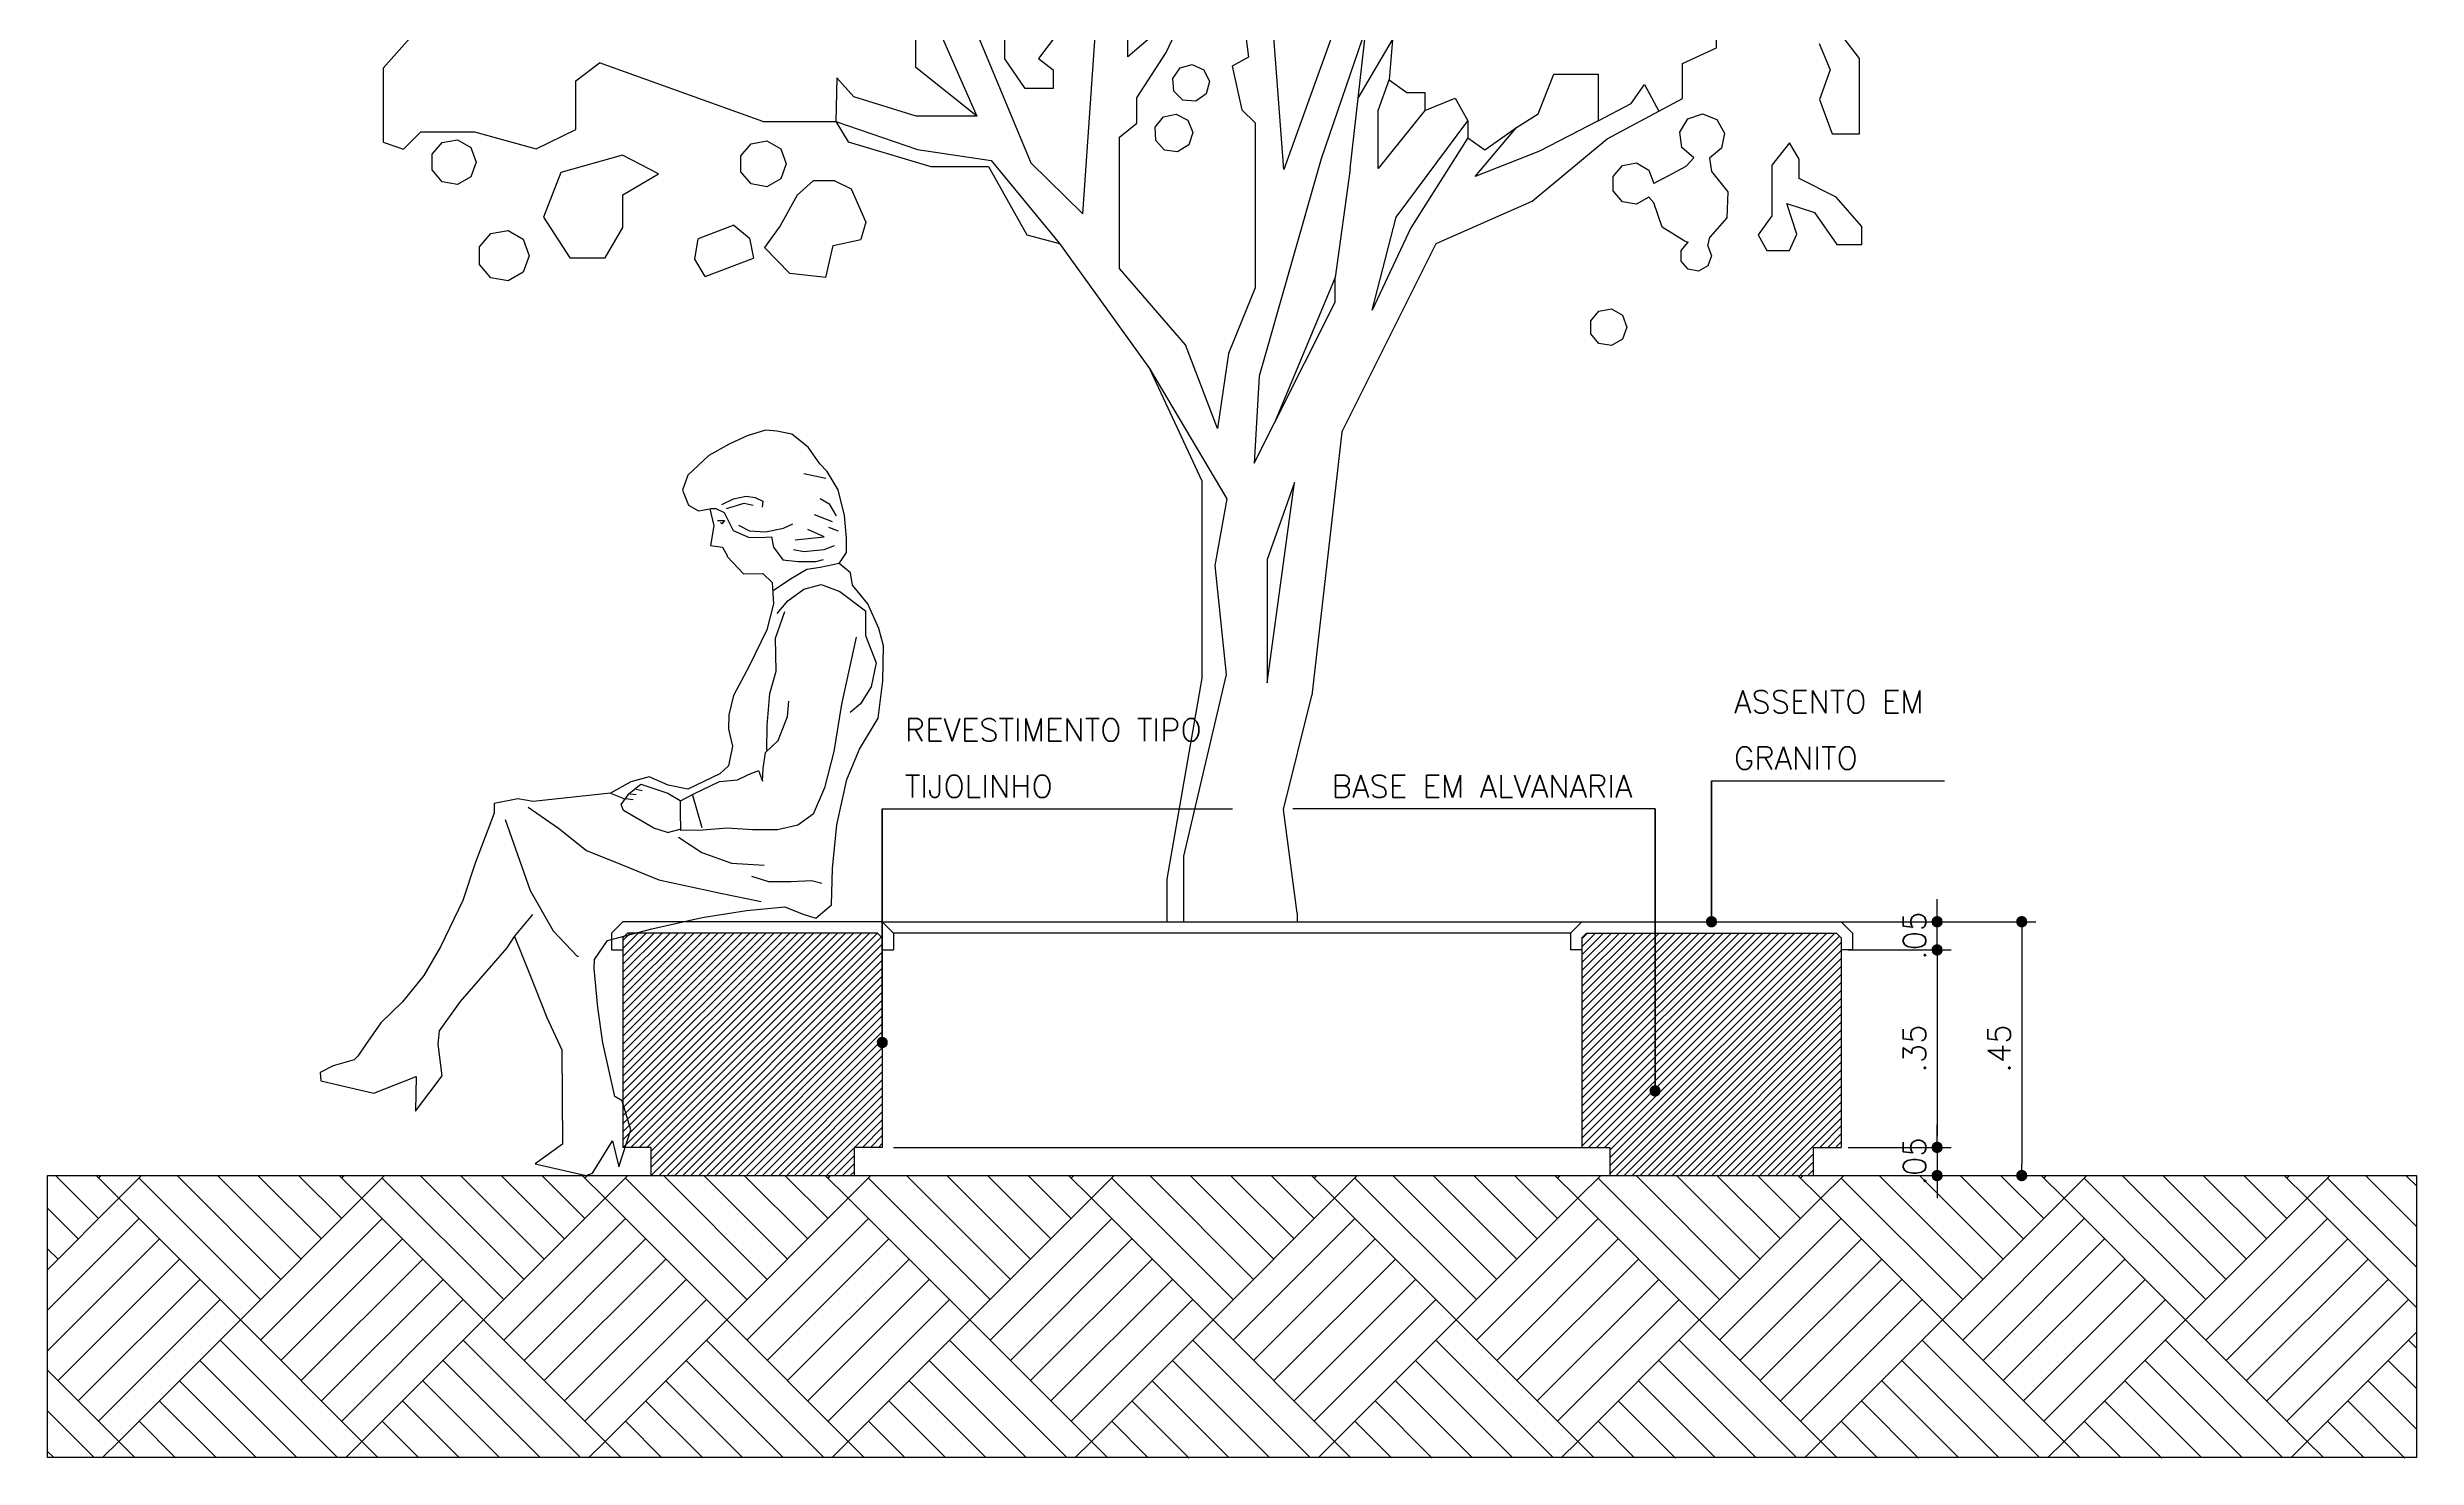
# Model space of a CAD drawing. Extents: x 387222 to 388513, y 9633222 to 9634061.
# Drawn here: x 387692.833 to 387697.033, y 9633475.397 to 9633477.897 of the extents above; entities that cross this region are included whole.
import ezdxf

# ---------------------------------------------------------------- set-up
doc = ezdxf.new("R2010")
doc.units = 0
doc.header["$LTSCALE"] = 0.049213
doc.header["$PDSIZE"] = -2.5
doc.layers.get('Defpoints').update_dxf_attribs({"color": 8})
for name, color, linetype in [('AI-Cotas', 12, 'Continuous'), ('COTAS', 2, 'Continuous'), ('HACH', 8, 'Continuous'), ('HACHURA', 253, 'Continuous'), ('P08', 8, 'Continuous'), ('P6', 4, 'Continuous')]:
    doc.layers.add(name, color=color, linetype=linetype)
doc.styles.add('RS20', font='romans.shx', dxfattribs={"height": 0.04})
doc.dimstyles.new('Cota 20', dxfattribs={"dimscale": 0.02, "dimtxt": 0.04, "dimasz": 1, "dimexe": 1.25, "dimexo": 0.625, "dimgap": 1, "dimtad": 1, "dimzin": 4, "dimdsep": 46, "dimtxsty": 'RS20', "dimblk": 'DOT', "dimcen": 0.1, "dimclrt": 2, "dimadec": 0, "dimazin": 0, "dimtfac": 1, "dimtix": 1, "dimtmove": 0, "dimatfit": 3, "dimldrblk": 'DOT', "dimfxl": 1, "dimarcsym": 0})
pattern_1 = [(45, (387695.71277, 9633475.896897), (-0.00707107, 0.00707107), [])]

# ---------------------------------------------------------------- blocks, each defined once
blk = doc.blocks.new('_Dot')
at = {"color": 0, "linetype": 'ByBlock', "lineweight": -2}
blk.add_line((-0.5, 0), (-1, 0), dxfattribs=at)
at = {"color": 0, "linetype": 'ByBlock', "const_width": 0.5}
blk.add_lwpolyline([(-0.25, 0, 1), (0.25, 0, 1)], format="xyb", close=True, dxfattribs=at)
blk = doc.blocks.new('*D165')
at = {"layer": 'AI-Cotas', "color": 0, "lineweight": -2, "transparency": 16777216}
for p, q in [((387696.0453, 9633476.2969), (387696.2078, 9633476.2969)), ((387696.1828, 9633476.2769), (387696.1828, 9633475.9669)), ((387696.0253, 9633475.9469), (387696.2078, 9633475.9469))]:
    blk.add_line(p, q, dxfattribs=at)
at = {"layer": 'Defpoints', "color": 0, "transparency": 16777216}
for p in [(387696.0328, 9633476.2969), (387696.0128, 9633475.9469), (387696.1828, 9633475.9469)]:
    blk.add_point(p, dxfattribs=at)
at = {"layer": 'AI-Cotas', "color": 0, "lineweight": -2, "transparency": 16777216, "xscale": 0.02, "yscale": 0.02, "zscale": 0.02}
for p, rotation in [((387696.1828, 9633476.2969), 90), ((387696.1828, 9633475.9469), 270)]:
    blk.add_blockref('_Dot', p, dxfattribs=dict(at, rotation=rotation))
at = {"layer": 'AI-Cotas', "color": 2, "transparency": 16777216, "insert": (387696.1428, 9633476.1219), "char_height": 0.04, "attachment_point": 5, "rotation": 90, "style": 'RS20'}
blk.add_mtext('.35', dxfattribs=at)
blk = doc.blocks.new('*D162')
at = {"layer": 'AI-Cotas', "color": 0, "lineweight": -2, "transparency": 16777216}
for p, q in [((387695.9514, 9633476.3469), (387696.3578, 9633476.3469)), ((387696.3328, 9633476.3269), (387696.3328, 9633475.9169)), ((387695.9514, 9633475.8969), (387696.3578, 9633475.8969))]:
    blk.add_line(p, q, dxfattribs=at)
at = {"layer": 'Defpoints', "color": 0, "transparency": 16777216}
for p in [(387695.9389, 9633476.3469), (387695.9389, 9633475.8969), (387696.3328, 9633475.8969)]:
    blk.add_point(p, dxfattribs=at)
at = {"layer": 'AI-Cotas', "color": 0, "lineweight": -2, "transparency": 16777216, "xscale": 0.02, "yscale": 0.02, "zscale": 0.02}
for p, rotation in [((387696.3328, 9633476.3469), 90), ((387696.3328, 9633475.8969), 270)]:
    blk.add_blockref('_Dot', p, dxfattribs=dict(at, rotation=rotation))
at = {"layer": 'AI-Cotas', "color": 2, "transparency": 16777216, "insert": (387696.2928, 9633476.1219), "char_height": 0.04, "attachment_point": 5, "rotation": 90, "style": 'RS20'}
blk.add_mtext('.45', dxfattribs=at)
blk = doc.blocks.new('MULHER SENTADA')
at = {"layer": 'P08'}
for p, q in [((1327.7185, 1152.654), (1327.6902, 1152.645)), ((1327.736, 1152.6522), (1327.7185, 1152.654)), ((1327.6626, 1152.6324), (1327.6315, 1152.6147)), ((1327.6902, 1152.645), (1327.6626, 1152.6324)), ((1327.7593, 1152.6477), (1327.736, 1152.6522)), ((1327.7842, 1152.6276), (1327.7593, 1152.6477)), ((1327.8026, 1152.6022), (1327.7842, 1152.6276)), ((1327.599, 1152.5846), (1327.5904, 1152.5613)), ((1327.6315, 1152.6147), (1327.599, 1152.5846)), ((1327.8118, 1152.5793), (1327.7778, 1152.5867)), ((1327.8136, 1152.59), (1327.8026, 1152.6022)), ((1327.8305, 1152.5617), (1327.8136, 1152.59)), ((1327.5904, 1152.5613), (1327.6001, 1152.5381)), ((1327.6512, 1152.5393), (1327.6694, 1152.5478)), ((1327.6694, 1152.5478), (1327.6888, 1152.5522)), ((1327.6888, 1152.5522), (1327.7026, 1152.5501)), ((1327.7026, 1152.5501), (1327.7145, 1152.5446)), ((1327.7145, 1152.5446), (1327.7134, 1152.535)), ((1327.8177, 1152.5394), (1327.8029, 1152.5483)), ((1327.8403, 1152.5225), (1327.8305, 1152.5617)), ((1327.6001, 1152.5381), (1327.6153, 1152.5294)), ((1327.6153, 1152.5294), (1327.6326, 1152.5327)), ((1327.6326, 1152.5327), (1327.6391, 1152.5062)), ((1327.6336, 1152.5333), (1327.6423, 1152.5333)), ((1327.6423, 1152.5333), (1327.6547, 1152.5269)), ((1327.6448, 1152.5146), (1327.6554, 1152.5146)), ((1327.6512, 1152.5093), (1327.649, 1152.5114)), ((1327.6554, 1152.5146), (1327.6512, 1152.5093)), ((1327.6547, 1152.5269), (1327.6688, 1152.4993)), ((1327.6586, 1152.5329), (1327.6856, 1152.5414)), ((1327.6769, 1152.5072), (1327.6941, 1152.4985)), ((1327.6856, 1152.5414), (1327.6994, 1152.5382)), ((1327.7466, 1152.5029), (1327.7606, 1152.5093)), ((1327.8222, 1152.5128), (1327.7941, 1152.5232)), ((1327.8281, 1152.5217), (1327.8177, 1152.5394)), ((1327.8435, 1152.4876), (1327.8403, 1152.5225)), ((1327.6391, 1152.5062), (1327.6336, 1152.4763)), ((1327.6336, 1152.4763), (1327.6525, 1152.4736)), ((1327.6525, 1152.4736), (1327.6596, 1152.4608)), ((1327.6688, 1152.4993), (1327.6936, 1152.4886)), ((1327.6936, 1152.4886), (1327.719, 1152.4888)), ((1327.6941, 1152.4985), (1327.7189, 1152.4974)), ((1327.7189, 1152.4974), (1327.7466, 1152.5029)), ((1327.719, 1152.4888), (1327.7278, 1152.4896)), ((1327.7278, 1152.4896), (1327.7308, 1152.4736)), ((1327.7308, 1152.4736), (1327.7455, 1152.4541)), ((1327.7616, 1152.47), (1327.7778, 1152.467)), ((1327.7645, 1152.4847), (1327.8089, 1152.4892)), ((1327.7778, 1152.467), (1327.8089, 1152.47)), ((1327.8089, 1152.4892), (1327.7837, 1152.501)), ((1327.8089, 1152.47), (1327.8251, 1152.4759)), ((1327.831, 1152.498), (1327.8162, 1152.5039)), ((1327.8436, 1152.4651), (1327.8435, 1152.4876)), ((1327.6596, 1152.4608), (1327.6596, 1152.4593)), ((1327.6596, 1152.4593), (1327.6846, 1152.4325)), ((1327.7455, 1152.4541), (1327.7688, 1152.4514)), ((1327.7823, 1152.4389), (1327.7571, 1152.4241)), ((1327.7688, 1152.4514), (1327.7965, 1152.4516)), ((1327.8029, 1152.4419), (1327.7823, 1152.4389)), ((1327.7965, 1152.4516), (1327.8081, 1152.4546)), ((1327.8321, 1152.4482), (1327.8029, 1152.4419)), ((1327.8321, 1152.4482), (1327.8436, 1152.4651)), ((1327.8497, 1152.4338), (1327.8321, 1152.4482)), ((1327.8528, 1152.4149), (1327.8497, 1152.4338)), ((1327.6846, 1152.4325), (1327.7144, 1152.4328)), ((1327.7144, 1152.4328), (1327.729, 1152.419)), ((1327.729, 1152.419), (1327.7308, 1152.3863)), ((1327.7571, 1152.4241), (1327.7305, 1152.4064)), ((1327.7533, 1152.3909), (1327.7779, 1152.4085)), ((1327.7779, 1152.4085), (1327.8047, 1152.416)), ((1327.8047, 1152.416), (1327.8332, 1152.4053)), ((1327.8332, 1152.4053), (1327.8727, 1152.3751)), ((1327.8763, 1152.386), (1327.8528, 1152.4149)), ((1327.7308, 1152.3863), (1327.7209, 1152.3462)), ((1327.7341, 1152.3332), (1327.7483, 1152.3741)), ((1327.7367, 1152.3711), (1327.7533, 1152.3909)), ((1327.8727, 1152.3751), (1327.873, 1152.3372)), ((1327.8933, 1152.3483), (1327.8763, 1152.386)), ((1327.7209, 1152.3462), (1327.6937, 1152.29)), ((1327.7352, 1152.2823), (1327.7341, 1152.3332)), ((1327.8585, 1152.3349), (1327.836, 1152.2314)), ((1327.873, 1152.3372), (1327.8894, 1152.2952)), ((1327.9008, 1152.3214), (1327.8933, 1152.3483)), ((1327.6937, 1152.29), (1327.6693, 1152.2447)), ((1327.8894, 1152.2952), (1327.8817, 1152.258)), ((1327.8998, 1152.2676), (1327.9008, 1152.3214)), ((1327.7253, 1152.248), (1327.7352, 1152.2823)), ((1327.8817, 1152.258), (1327.8651, 1152.2317)), ((1327.8922, 1152.21), (1327.8998, 1152.2676)), ((1327.6623, 1152.2148), (1327.6617, 1152.193)), ((1327.6693, 1152.2447), (1327.6623, 1152.2148)), ((1327.7213, 1152.1985), (1327.7253, 1152.248)), ((1327.7525, 1152.2126), (1327.7545, 1152.2359)), ((1327.836, 1152.2314), (1327.8242, 1152.1586)), ((1327.8651, 1152.2317), (1327.8492, 1152.2184)), ((1327.6617, 1152.193), (1327.6677, 1152.1668)), ((1327.7209, 1152.1607), (1327.7213, 1152.1985)), ((1327.7382, 1152.1754), (1327.7525, 1152.2126)), ((1327.8635, 1152.1618), (1327.8922, 1152.21)), ((1327.6677, 1152.1668), (1327.6614, 1152.1362)), ((1327.7153, 1152.1323), (1327.7187, 1152.157)), ((1327.7187, 1152.157), (1327.7382, 1152.1754)), ((1327.8242, 1152.1586), (1327.8094, 1152.1024)), ((1327.8442, 1152.1151), (1327.8635, 1152.1618)), ((1327.511, 1152.1117), (1327.4798, 1152.094)), ((1327.5082, 1152.0935), (1327.5263, 1152.1082)), ((1327.5393, 1152.1192), (1327.511, 1152.1117)), ((1327.5263, 1152.1082), (1327.5679, 1152.094)), ((1327.5685, 1152.1064), (1327.5393, 1152.1192)), ((1327.5991, 1152.1001), (1327.5685, 1152.1064)), ((1327.6484, 1152.1237), (1327.5991, 1152.1001)), ((1327.6079, 1152.0929), (1327.6478, 1152.1121)), ((1327.6478, 1152.1121), (1327.6754, 1152.1145)), ((1327.6614, 1152.1362), (1327.6484, 1152.1237)), ((1327.6754, 1152.1145), (1327.6914, 1152.1226)), ((1327.6914, 1152.1226), (1327.708, 1152.1293)), ((1327.708, 1152.1293), (1327.714, 1152.1126)), ((1327.714, 1152.1126), (1327.7153, 1152.1323)), ((1327.8288, 1152.0451), (1327.8442, 1152.1151)), ((1327.3366, 1152.0856), (1327.3003, 1152.0781)), ((1327.3003, 1152.0781), (1327.3004, 1152.0635)), ((1327.3606, 1152.0815), (1327.3366, 1152.0856)), ((1327.3527, 1152.0727), (1327.3995, 1152.0403)), ((1327.4798, 1152.094), (1327.3606, 1152.0815)), ((1327.4798, 1152.094), (1327.5001, 1152.0858)), ((1327.496, 1152.0767), (1327.5082, 1152.0935)), ((1327.4997, 1152.0673), (1327.496, 1152.0767)), ((1327.5028, 1152.0858), (1327.5146, 1152.0845)), ((1327.5101, 1152.093), (1327.5193, 1152.0923)), ((1327.5193, 1152.1003), (1327.5285, 1152.0984)), ((1327.5679, 1152.094), (1327.5872, 1152.0828)), ((1327.5876, 1152.0825), (1327.6079, 1152.0929)), ((1327.5878, 1152.0658), (1327.5876, 1152.0825)), ((1327.6062, 1152.0911), (1327.6206, 1152.041)), ((1327.8094, 1152.1024), (1327.7922, 1152.0616)), ((1327.3004, 1152.0635), (1327.2711, 1151.9862)), ((1327.3172, 1152.0535), (1327.3559, 1151.9439)), ((1327.3995, 1152.0403), (1327.4427, 1152.0057)), ((1327.5465, 1152.04), (1327.4997, 1152.0673)), ((1327.5676, 1152.0336), (1327.5465, 1152.04)), ((1327.5676, 1152.0336), (1327.5872, 1152.0384)), ((1327.588, 1152.0367), (1327.5878, 1152.0658)), ((1327.6222, 1152.0369), (1327.588, 1152.0367)), ((1327.6593, 1152.0401), (1327.6222, 1152.0369)), ((1327.6986, 1152.0375), (1327.6593, 1152.0401)), ((1327.7371, 1152.0378), (1327.6986, 1152.0375)), ((1327.7684, 1152.0446), (1327.7371, 1152.0378)), ((1327.7922, 1152.0616), (1327.7684, 1152.0446)), ((1327.822, 1151.9781), (1327.8288, 1152.0451)), ((1327.4427, 1152.0057), (1327.4975, 1151.9836)), ((1327.5844, 1152.0265), (1327.6203, 1152.0027)), ((1327.6203, 1152.0027), (1327.6662, 1151.9864)), ((1327.2711, 1151.9862), (1327.252, 1151.9285)), ((1327.4975, 1151.9836), (1327.5544, 1151.9607)), ((1327.5544, 1151.9607), (1327.6491, 1151.9397)), ((1327.6662, 1151.9864), (1327.7165, 1151.9831)), ((1327.6969, 1151.9662), (1327.7232, 1151.9577)), ((1327.7581, 1151.958), (1327.7894, 1151.9597)), ((1327.7894, 1151.9597), (1327.8054, 1151.9554)), ((1327.8203, 1151.9221), (1327.822, 1151.9781)), ((1327.252, 1151.9285), (1327.2176, 1151.857)), ((1327.3559, 1151.9439), (1327.3913, 1151.8816)), ((1327.6491, 1151.9397), (1327.7118, 1151.927)), ((1327.7232, 1151.9577), (1327.7581, 1151.958)), ((1327.7964, 1151.9015), (1327.8203, 1151.9221)), ((1327.3317, 1151.8731), (1327.3596, 1151.9069)), ((1327.5433, 1151.885), (1327.6211, 1151.9023)), ((1327.6211, 1151.9023), (1327.6894, 1151.913)), ((1327.6894, 1151.913), (1327.7483, 1151.9186)), ((1327.7483, 1151.9186), (1327.7753, 1151.9079)), ((1327.7753, 1151.9079), (1327.7964, 1151.9015)), ((1327.2176, 1151.857), (1327.1917, 1151.8131)), ((1327.2481, 1151.7728), (1327.3202, 1151.8556)), ((1327.3202, 1151.8556), (1327.3317, 1151.8731)), ((1327.3317, 1151.8731), (1327.3554, 1151.8144)), ((1327.3913, 1151.8816), (1327.428, 1151.8426)), ((1327.4549, 1151.8377), (1327.4751, 1151.867)), ((1327.4751, 1151.867), (1327.5433, 1151.885)), ((1327.1917, 1151.8131), (1327.1586, 1151.7721)), ((1327.3554, 1151.8144), (1327.3814, 1151.7484)), ((1327.428, 1151.8426), (1327.4302, 1151.8426)), ((1327.4543, 1151.8239), (1327.4549, 1151.8377)), ((1327.4599, 1151.7635), (1327.4543, 1151.8239)), ((1327.1254, 1151.7398), (1327.1016, 1151.7062)), ((1327.1586, 1151.7721), (1327.1254, 1151.7398)), ((1327.2157, 1151.7274), (1327.2481, 1151.7728)), ((1327.3814, 1151.7484), (1327.4044, 1151.6984)), ((1327.4676, 1151.709), (1327.4599, 1151.7635)), ((1327.1016, 1151.7062), (1327.0901, 1151.6886)), ((1327.2137, 1151.707), (1327.2157, 1151.7274)), ((1327.2199, 1151.6583), (1327.2137, 1151.707)), ((1327.4864, 1151.6262), (1327.4676, 1151.709)), ((1327.0517, 1151.6738), (1327.0321, 1151.6634)), ((1327.0844, 1151.6827), (1327.0517, 1151.6738)), ((1327.0901, 1151.6886), (1327.0844, 1151.6827)), ((1327.4044, 1151.6984), (1327.4055, 1151.5528)), ((1327.0321, 1151.6634), (1327.0329, 1151.6503)), ((1327.0329, 1151.6503), (1327.1146, 1151.6313)), ((1327.1146, 1151.6313), (1327.1799, 1151.6573)), ((1327.1788, 1151.6035), (1327.2199, 1151.6583)), ((1327.1799, 1151.6573), (1327.1788, 1151.6042)), ((1327.1788, 1151.6042), (1327.1788, 1151.6035)), ((1327.4974, 1151.6198), (1327.4864, 1151.6262)), ((1327.5108, 1151.5748), (1327.4974, 1151.6198)), ((1327.4517, 1151.5081), (1327.4826, 1151.5578)), ((1327.4826, 1151.5578), (1327.4924, 1151.5179)), ((1327.4924, 1151.5179), (1327.5108, 1151.5748)), ((1327.4055, 1151.5528), (1327.3635, 1151.5227)), ((1327.3635, 1151.5227), (1327.4423, 1151.5044)), ((1327.4423, 1151.5044), (1327.4517, 1151.5081))]:
    blk.add_line(p, q, dxfattribs=at)
blk = doc.blocks.new('*D163')
at = {"layer": 'AI-Cotas', "color": 0, "lineweight": -2, "transparency": 16777216}
for p, q in [((387696.1828, 9633476.3669), (387696.1828, 9633476.3869)), ((387696.0253, 9633476.3469), (387696.2078, 9633476.3469)), ((387696.1828, 9633476.2969), (387696.1828, 9633476.3469)), ((387696.0253, 9633476.2969), (387696.2078, 9633476.2969)), ((387696.1828, 9633476.2769), (387696.1828, 9633476.2569))]:
    blk.add_line(p, q, dxfattribs=at)
at = {"layer": 'Defpoints', "color": 0, "transparency": 16777216}
for p in [(387696.0128, 9633476.3469), (387696.1828, 9633476.3469), (387696.0128, 9633476.2969)]:
    blk.add_point(p, dxfattribs=at)
at = {"layer": 'AI-Cotas', "color": 0, "lineweight": -2, "transparency": 16777216, "xscale": 0.02, "yscale": 0.02, "zscale": 0.02}
for p, rotation in [((387696.1828, 9633476.3469), 270), ((387696.1828, 9633476.2969), 90)]:
    blk.add_blockref('_Dot', p, dxfattribs=dict(at, rotation=rotation))
at = {"layer": 'AI-Cotas', "color": 2, "transparency": 16777216, "insert": (387696.1428, 9633476.3219), "char_height": 0.04, "attachment_point": 5, "rotation": 90, "style": 'RS20'}
blk.add_mtext('.05', dxfattribs=at)
blk = doc.blocks.new('*D164')
at = {"layer": 'AI-Cotas', "color": 0, "lineweight": -2, "transparency": 16777216}
for p, q in [((387696.1828, 9633475.9669), (387696.1828, 9633475.9869)), ((387696.0253, 9633475.9469), (387696.2078, 9633475.9469)), ((387696.1828, 9633475.9469), (387696.1828, 9633475.8969)), ((387696.0253, 9633475.8969), (387696.2078, 9633475.8969)), ((387696.1828, 9633475.8769), (387696.1828, 9633475.8569))]:
    blk.add_line(p, q, dxfattribs=at)
at = {"layer": 'Defpoints', "color": 0, "transparency": 16777216}
for p in [(387696.0128, 9633475.9469), (387696.0128, 9633475.8969), (387696.1828, 9633475.8969)]:
    blk.add_point(p, dxfattribs=at)
at = {"layer": 'AI-Cotas', "color": 0, "lineweight": -2, "transparency": 16777216, "xscale": 0.02, "yscale": 0.02, "zscale": 0.02}
for p, rotation in [((387696.1828, 9633475.9469), 270), ((387696.1828, 9633475.8969), 90)]:
    blk.add_blockref('_Dot', p, dxfattribs=dict(at, rotation=rotation))
at = {"layer": 'AI-Cotas', "color": 2, "transparency": 16777216, "insert": (387696.1428, 9633475.9219), "char_height": 0.04, "attachment_point": 5, "rotation": 90, "style": 'RS20'}
blk.add_mtext('.05', dxfattribs=at)
blk = doc.blocks.new('arvd')
for p, q in [((-1524.436, -581.314), (-1524.335, -579.841)), ((-1523.298, -581.063), (-1523.391, -579.815)), ((-1524.182, -580.425), (-1524.185, -579.895)), ((-1523.964, -580.401), (-1523.771, -579.991)), ((-1525.316, -580.127), (-1525.036, -580.761)), ((-1524.878, -580.436), (-1524.878, -580.158)), ((-1523.542, -580.077), (-1523.498, -580.427)), ((-1528.111, -580.166), (-1528.399, -580.49)), ((-1525.382, -580.486), (-1525.382, -580.206)), ((-1525.041, -580.281), (-1524.73, -581.025)), ((-1524.541, -580.243), (-1524.688, -580.435)), ((-1524.027, -580.292), (-1524.182, -580.425)), ((-1523.006, -580.252), (-1523.298, -581.063)), ((-1522.831, -580.259), (-1523.087, -581.002)), ((-1522.877, -580.659), (-1522.831, -580.259)), ((-1520.848, -580.374), (-1520.848, -580.232)), ((-1520.038, -580.435), (-1520.174, -580.257)), ((-1524.131, -580.658), (-1523.964, -580.401)), ((-1523.498, -580.427), (-1523.591, -580.477)), ((-1522.877, -580.659), (-1522.683, -580.328)), ((-1522.683, -580.328), (-1522.701, -580.555)), ((-1521.04, -580.462), (-1520.848, -580.374)), ((-1520.267, -580.349), (-1520.204, -580.498)), ((-1528.399, -580.49), (-1528.399, -580.909)), ((-1527.308, -580.56), (-1527.174, -580.458)), ((-1527.308, -580.837), (-1527.308, -580.56)), ((-1526.248, -580.791), (-1527.174, -580.458)), ((-1525.83, -580.544), (-1525.835, -580.791)), ((-1525.733, -580.652), (-1525.83, -580.544)), ((-1525.036, -580.761), (-1525.382, -580.486)), ((-1524.763, -580.605), (-1524.878, -580.436)), ((-1524.688, -580.435), (-1524.604, -580.499)), ((-1524.604, -580.499), (-1524.604, -580.605)), ((-1523.926, -580.548), (-1523.885, -580.488)), ((-1523.92, -580.619), (-1523.926, -580.548)), ((-1523.885, -580.488), (-1523.816, -580.469)), ((-1523.816, -580.469), (-1523.75, -580.499)), ((-1523.75, -580.499), (-1523.719, -580.565)), ((-1523.719, -580.565), (-1523.737, -580.635)), ((-1523.591, -580.477), (-1523.536, -580.725)), ((-1522.764, -580.728), (-1522.701, -580.555)), ((-1522.701, -580.555), (-1522.601, -580.626)), ((-1521.857, -580.747), (-1521.768, -580.523)), ((-1521.768, -580.523), (-1521.517, -580.523)), ((-1521.517, -580.523), (-1521.517, -580.787)), ((-1521.04, -580.66), (-1521.04, -580.462)), ((-1520.204, -580.498), (-1520.264, -580.666)), ((-1520.038, -580.861), (-1520.038, -580.435)), ((-1525.38, -580.761), (-1525.733, -580.652)), ((-1524.604, -580.605), (-1524.763, -580.605)), ((-1524.131, -580.8), (-1524.131, -580.658)), ((-1523.869, -580.67), (-1523.92, -580.619)), ((-1523.797, -580.676), (-1523.869, -580.67)), ((-1523.737, -580.635), (-1523.797, -580.676)), ((-1522.923, -581.059), (-1522.877, -580.659)), ((-1522.601, -580.626), (-1522.499, -580.626)), ((-1522.499, -580.626), (-1522.499, -580.728)), ((-1522.499, -580.728), (-1522.327, -580.659)), ((-1522.327, -580.659), (-1522.255, -580.787)), ((-1521.517, -580.787), (-1521.33, -580.69)), ((-1521.33, -580.69), (-1521.256, -580.581)), ((-1521.256, -580.581), (-1521.174, -580.732)), ((-1521.174, -580.732), (-1521.04, -580.66)), ((-1520.264, -580.666), (-1520.193, -580.861)), ((-1526.248, -580.791), (-1525.835, -580.791)), ((-1525.835, -580.791), (-1525.765, -580.907)), ((-1525.835, -580.791), (-1525.373, -580.949)), ((-1525.036, -580.761), (-1525.38, -580.761)), ((-1524.228, -580.88), (-1524.131, -580.8)), ((-1524.026, -580.823), (-1523.98, -580.764)), ((-1524.023, -580.898), (-1524.026, -580.823)), ((-1523.98, -580.764), (-1523.907, -580.749)), ((-1523.907, -580.749), (-1523.841, -580.784)), ((-1523.841, -580.784), (-1523.813, -580.853)), ((-1523.536, -580.725), (-1523.46, -580.798)), ((-1523.46, -580.798), (-1523.46, -581.733)), ((-1522.764, -581.057), (-1522.764, -580.728)), ((-1522.499, -580.728), (-1522.764, -581.057)), ((-1522.661, -581.332), (-1522.255, -580.787)), ((-1522.255, -580.787), (-1522.255, -580.883)), ((-1522.215, -581.102), (-1521.98, -580.825)), ((-1522.159, -580.952), (-1521.98, -580.825)), ((-1521.98, -580.825), (-1521.857, -580.747)), ((-1521.517, -580.787), (-1521.849, -580.959)), ((-1521.467, -580.89), (-1521.174, -580.732)), ((-1521.056, -580.851), (-1521.01, -580.776)), ((-1521.01, -580.776), (-1520.927, -580.747)), ((-1520.927, -580.747), (-1520.845, -580.779)), ((-1520.845, -580.779), (-1520.802, -580.857)), ((-1528.399, -580.909), (-1528.283, -580.947)), ((-1528.283, -580.947), (-1528.185, -580.849)), ((-1528.185, -580.849), (-1527.881, -580.849)), ((-1528.121, -580.977), (-1528.064, -580.91)), ((-1528.064, -580.91), (-1527.977, -580.894)), ((-1527.977, -580.894), (-1527.901, -580.938)), ((-1527.901, -580.938), (-1527.871, -581.021)), ((-1527.881, -580.849), (-1527.531, -580.946)), ((-1527.531, -580.946), (-1527.308, -580.837)), ((-1526.372, -580.986), (-1526.314, -580.917)), ((-1526.314, -580.917), (-1526.225, -580.901)), ((-1526.225, -580.901), (-1526.147, -580.946)), ((-1526.147, -580.946), (-1526.116, -581.031)), ((-1525.765, -580.907), (-1525.297, -581.046)), ((-1525.373, -580.949), (-1524.955, -581.012)), ((-1524.228, -581.623), (-1524.228, -580.88)), ((-1523.973, -580.953), (-1524.023, -580.898)), ((-1523.899, -580.963), (-1523.973, -580.953)), ((-1523.836, -580.924), (-1523.899, -580.963)), ((-1523.813, -580.853), (-1523.836, -580.924)), ((-1522.255, -580.883), (-1522.579, -581.394)), ((-1522.255, -580.883), (-1522.159, -580.952)), ((-1521.849, -580.959), (-1522.215, -581.102)), ((-1521.892, -581.242), (-1521.467, -580.89)), ((-1521.043, -580.938), (-1521.056, -580.851)), ((-1520.976, -580.996), (-1521.043, -580.938)), ((-1520.82, -580.943), (-1520.888, -580.998)), ((-1520.802, -580.857), (-1520.82, -580.943)), ((-1520.435, -580.912), (-1520.535, -581.039)), ((-1520.38, -581.005), (-1520.435, -580.912)), ((-1520.193, -580.861), (-1520.038, -580.861)), ((-1528.121, -581.065), (-1528.121, -580.977)), ((-1528.064, -581.133), (-1528.121, -581.065)), ((-1527.871, -581.021), (-1527.901, -581.104)), ((-1527.393, -581.08), (-1527.49, -581.333)), ((-1527.043, -580.982), (-1527.393, -581.08)), ((-1526.84, -581.087), (-1527.043, -580.982)), ((-1527.042, -581.207), (-1526.84, -581.087)), ((-1526.372, -581.076), (-1526.372, -580.986)), ((-1526.314, -581.145), (-1526.372, -581.076)), ((-1526.116, -581.031), (-1526.147, -581.116)), ((-1525.297, -581.046), (-1524.97, -581.046)), ((-1524.97, -581.046), (-1524.753, -581.432)), ((-1524.955, -581.012), (-1524.568, -581.482)), ((-1524.73, -581.025), (-1524.436, -581.314)), ((-1523.087, -581.002), (-1523.438, -582.234)), ((-1522.923, -581.059), (-1523.007, -581.674)), ((-1521.432, -581.103), (-1521.38, -581.041)), ((-1521.38, -581.041), (-1521.3, -581.026)), ((-1521.3, -581.026), (-1521.23, -581.067)), ((-1521.23, -581.067), (-1521.203, -581.143)), ((-1521.149, -581.114), (-1521.019, -581.045)), ((-1520.976, -580.996), (-1521.019, -581.045)), ((-1520.888, -580.998), (-1520.876, -581.074)), ((-1520.876, -581.074), (-1520.784, -581.189)), ((-1520.535, -581.039), (-1520.535, -581.326)), ((-1520.38, -581.114), (-1520.38, -581.005)), ((-1527.977, -581.148), (-1528.064, -581.133)), ((-1527.901, -581.104), (-1527.977, -581.148)), ((-1527.042, -581.392), (-1527.042, -581.207)), ((-1526.225, -581.161), (-1526.314, -581.145)), ((-1526.147, -581.116), (-1526.225, -581.161)), ((-1526.054, -581.209), (-1526.151, -581.382)), ((-1525.963, -581.128), (-1526.054, -581.209)), ((-1525.84, -581.128), (-1525.963, -581.128)), ((-1525.84, -581.128), (-1525.748, -581.173)), ((-1525.748, -581.173), (-1525.664, -581.361)), ((-1521.432, -581.184), (-1521.432, -581.103)), ((-1521.38, -581.246), (-1521.432, -581.184)), ((-1521.23, -581.219), (-1521.3, -581.26)), ((-1521.23, -581.219), (-1521.203, -581.251)), ((-1521.149, -581.114), (-1521.203, -581.143)), ((-1520.784, -581.189), (-1520.789, -581.336)), ((-1520.17, -581.219), (-1520.38, -581.114)), ((-1520.024, -581.385), (-1520.17, -581.219)), ((-1527.49, -581.333), (-1527.342, -581.563)), ((-1525.664, -581.361), (-1525.693, -581.46)), ((-1522.797, -581.86), (-1522.661, -581.332)), ((-1522.435, -581.482), (-1521.892, -581.242)), ((-1521.3, -581.26), (-1521.38, -581.246)), ((-1521.156, -581.39), (-1521.203, -581.251)), ((-1520.789, -581.336), (-1520.886, -581.446)), ((-1520.535, -581.326), (-1520.612, -581.433)), ((-1520.45, -581.256), (-1520.293, -581.307)), ((-1520.393, -581.429), (-1520.45, -581.256)), ((-1520.293, -581.307), (-1520.166, -581.487)), ((-1527.853, -581.501), (-1527.789, -581.425)), ((-1527.853, -581.6), (-1527.853, -581.501)), ((-1527.789, -581.425), (-1527.691, -581.408)), ((-1527.691, -581.408), (-1527.605, -581.457)), ((-1527.605, -581.457), (-1527.571, -581.551)), ((-1527.141, -581.563), (-1527.042, -581.392)), ((-1526.633, -581.57), (-1526.615, -581.456)), ((-1526.412, -581.379), (-1526.615, -581.456)), ((-1526.412, -581.379), (-1526.323, -581.452)), ((-1526.323, -581.452), (-1526.301, -581.565)), ((-1526.151, -581.382), (-1526.238, -581.504)), ((-1525.891, -581.674), (-1525.849, -581.493)), ((-1525.849, -581.493), (-1525.693, -581.46)), ((-1524.753, -581.432), (-1524.568, -581.482)), ((-1524.568, -581.482), (-1524.059, -582.19)), ((-1522.97, -582.551), (-1522.435, -581.482)), ((-1522.579, -581.394), (-1522.797, -581.86)), ((-1521.031, -581.467), (-1521.156, -581.39)), ((-1521.047, -581.521), (-1521.008, -581.475)), ((-1521.031, -581.467), (-1521.008, -581.475)), ((-1520.896, -581.495), (-1520.886, -581.446)), ((-1520.896, -581.495), (-1520.876, -581.551)), ((-1520.612, -581.433), (-1520.562, -581.522)), ((-1520.435, -581.522), (-1520.393, -581.429)), ((-1520.166, -581.487), (-1520.024, -581.487)), ((-1520.024, -581.487), (-1520.024, -581.385)), ((-1527.789, -581.677), (-1527.853, -581.6)), ((-1527.571, -581.551), (-1527.605, -581.644)), ((-1527.342, -581.563), (-1527.141, -581.563)), ((-1526.574, -581.669), (-1526.633, -581.57)), ((-1526.574, -581.669), (-1526.301, -581.565)), ((-1526.096, -581.652), (-1526.238, -581.504)), ((-1523.855, -582.055), (-1524.228, -581.623)), ((-1521.047, -581.582), (-1521.047, -581.521)), ((-1521.008, -581.628), (-1521.047, -581.582)), ((-1520.949, -581.638), (-1521.008, -581.628)), ((-1520.896, -581.608), (-1520.949, -581.638)), ((-1520.876, -581.551), (-1520.896, -581.608)), ((-1520.562, -581.522), (-1520.435, -581.522)), ((-1527.691, -581.694), (-1527.789, -581.677)), ((-1527.605, -581.644), (-1527.691, -581.694)), ((-1525.891, -581.674), (-1526.096, -581.652)), ((-1523.46, -581.733), (-1523.612, -582.105)), ((-1523.007, -581.674), (-1523.353, -582.501)), ((-1523.007, -581.814), (-1523.007, -581.674)), ((-1523.353, -582.501), (-1523.007, -581.814)), ((-1521.56, -581.92), (-1521.514, -581.865)), ((-1521.514, -581.865), (-1521.442, -581.852)), ((-1521.442, -581.852), (-1521.38, -581.888)), ((-1521.38, -581.888), (-1521.355, -581.956)), ((-1521.56, -581.993), (-1521.56, -581.92)), ((-1521.514, -582.048), (-1521.56, -581.993)), ((-1521.38, -582.024), (-1521.442, -582.06)), ((-1521.355, -581.956), (-1521.38, -582.024)), ((-1523.674, -582.53), (-1523.855, -582.055)), ((-1523.612, -582.105), (-1523.674, -582.53)), ((-1521.442, -582.06), (-1521.514, -582.048)), ((-1524.059, -582.19), (-1523.62, -582.928)), ((-1524.059, -582.19), (-1523.762, -582.827)), ((-1523.438, -582.234), (-1523.465, -582.726)), ((-1523.465, -582.726), (-1523.353, -582.501)), ((-1522.97, -582.551), (-1523.139, -584.041)), ((-1523.762, -582.827), (-1523.762, -583.943)), ((-1523.238, -582.835), (-1523.392, -583.271)), ((-1523.392, -583.971), (-1523.238, -582.835)), ((-1523.62, -582.928), (-1523.688, -583.305)), ((-1523.688, -583.305), (-1523.625, -583.922)), ((-1523.392, -583.271), (-1523.392, -583.971)), ((-1523.762, -583.943), (-1523.96, -585.082)), ((-1523.625, -583.922), (-1523.866, -584.951)), ((-1523.3, -584.688), (-1523.139, -584.041)), ((-1523.223, -585.274), (-1523.3, -584.688)), ((-1523.866, -584.951), (-1523.866, -585.323)), ((-1523.96, -585.082), (-1523.96, -585.323)), ((-1523.223, -585.274), (-1523.223, -585.323))]:
    blk.add_line(p, q)
blk.add_lwpolyline([(-1523.96, -585.323), (-1523.223, -585.323)])

msp = doc.modelspace()

# ---------------------------------------------------------------- hatches: boundary and pattern name
at = {"layer": 'HACH'}
h = msp.add_hatch(dxfattribs=at)
h.set_pattern_fill('AR-PARQ1', color=256, scale=0.001, angle=45)
h.set_pattern_definition([(135, (0, 0), (-0.431052293811, 3e-17), [0.3048, -0.3048]), (135, (0.03592, 0.03592), (-0.431052293811, 3e-17), [0.3048, -0.3048]), (135, (0.07184, 0.07184), (-0.431052293811, 3e-17), [0.3048, -0.3048]), (135, (0.10776, 0.10776), (-0.431052293811, 3e-17), [0.3048, -0.3048]), (135, (0.14368, 0.14368), (-0.431052293811, 3e-17), [0.3048, -0.3048]), (135, (0.1796, 0.1796), (-0.431052293811, 3e-17), [0.3048, -0.3048]), (135, (0.21553, 0.21553), (-0.431052293811, 3e-17), [0.3048, -0.3048]), (45, (-0.21553, 0.21553), (0.431052293811, -3e-17), [0.3048, -0.3048]), (45, (-0.25145, 0.25145), (0.431052293811, -3e-17), [0.3048, -0.3048]), (45, (-0.28737, 0.28737), (0.431052293811, -3e-17), [0.3048, -0.3048]), (45, (-0.3233, 0.3233), (0.431052293811, -3e-17), [0.3048, -0.3048]), (45, (-0.3592, 0.3592), (0.431052293811, -3e-17), [0.3048, -0.3048]), (45, (-0.39513, 0.39513), (0.431052293811, -3e-17), [0.3048, -0.3048]), (45, (-0.43105, 0.43105), (0.431052293811, -3e-17), [0.3048, -0.3048])])
h.paths.add_polyline_path([(387697.0328, 9633475.3969), (387692.8328, 9633475.3969), (387692.8328, 9633475.8969), (387697.0328, 9633475.8969)])
at = {"layer": 'HACHURA'}
h = msp.add_hatch(dxfattribs=at)
h.set_pattern_fill('_USER', color=256, scale=0.01, angle=45, style=0, pattern_type=0)
h.set_pattern_definition(pattern_1)
h.paths.add_polyline_path([(387693.8528, 9633476.3186), (387693.8611, 9633476.3269), (387694.3045, 9633476.3269), (387694.3128, 9633476.3186), (387694.3128, 9633475.9469), (387694.2619, 9633475.9469), (387694.2628, 9633475.8969), (387693.9028, 9633475.8979), (387693.9028, 9633475.9469), (387693.8528, 9633475.9479)])
h = msp.add_hatch(dxfattribs=at)
h.set_pattern_fill('_USER', color=256, scale=0.01, angle=45, style=0, pattern_type=0)
h.set_pattern_definition(pattern_1)
h.paths.add_polyline_path([(387696.0128, 9633476.3186), (387696.0045, 9633476.3269), (387695.5611, 9633476.3269), (387695.5528, 9633476.3186), (387695.5528, 9633475.9469), (387695.6037, 9633475.9469), (387695.6028, 9633475.8969), (387695.9628, 9633475.8979), (387695.9628, 9633475.9469), (387696.0128, 9633475.9479)])

# ---------------------------------------------------------------- linework, layer by layer
msp.add_lwpolyline([(387697.0328, 9633475.3969), (387692.8328, 9633475.3969), (387692.8328, 9633475.8969), (387697.0328, 9633475.8969)], close=True)
at = {"layer": 'AI-Cotas'}
for points in [[(387695.7828, 9633476.5969), (387695.7828, 9633476.3469)], [(387694.3128, 9633476.5469), (387694.3128, 9633476.1328)], [(387695.6828, 9633476.5469), (387695.6828, 9633476.0469)]]:
    msp.add_lwpolyline(points, dxfattribs=at)
at = {"layer": 'COTAS'}
for p, q in [((387694.3128, 9633476.3469), (387695.5528, 9633476.3469)), ((387695.5328, 9633476.3269), (387694.3328, 9633476.3269)), ((387694.3328, 9633475.9469), (387695.5528, 9633475.9469))]:
    msp.add_line(p, q, dxfattribs=at)
at = {"layer": 'P6'}
for p, q in [((387693.8528, 9633476.3469), (387693.8328, 9633476.3269)), ((387694.3128, 9633476.3469), (387693.8528, 9633476.3469)), ((387694.3128, 9633476.3469), (387694.3328, 9633476.3269)), ((387695.5528, 9633476.3469), (387695.5328, 9633476.3269)), ((387695.5528, 9633476.3469), (387696.0128, 9633476.3469)), ((387696.0128, 9633476.3469), (387696.0328, 9633476.3269)), ((387693.8328, 9633476.3269), (387693.8328, 9633476.2969)), ((387693.8611, 9633476.3269), (387693.8528, 9633476.3186)), ((387693.8528, 9633476.3186), (387693.8528, 9633475.9469)), ((387694.3045, 9633476.3269), (387693.8611, 9633476.3269)), ((387694.3045, 9633476.3269), (387694.3128, 9633476.3186)), ((387694.3128, 9633476.3186), (387694.3128, 9633475.9469)), ((387694.3328, 9633476.3269), (387694.3328, 9633476.2969)), ((387695.5328, 9633476.3269), (387695.5328, 9633476.2969)), ((387695.5611, 9633476.3269), (387695.5528, 9633476.3186)), ((387695.5528, 9633476.3186), (387695.5528, 9633475.9469)), ((387695.5611, 9633476.3269), (387696.0045, 9633476.3269)), ((387696.0045, 9633476.3269), (387696.0128, 9633476.3186)), ((387696.0128, 9633476.3186), (387696.0128, 9633475.9469)), ((387696.0328, 9633476.3269), (387696.0328, 9633476.2969)), ((387693.9028, 9633475.9469), (387693.8528, 9633475.9469)), ((387693.9028, 9633475.9469), (387693.9028, 9633475.8979)), ((387694.3128, 9633475.9469), (387694.2628, 9633475.9469)), ((387694.2628, 9633475.9469), (387694.2628, 9633475.8969)), ((387695.5528, 9633475.9469), (387695.6028, 9633475.9469)), ((387695.6028, 9633475.9469), (387695.6028, 9633475.8969)), ((387695.9628, 9633475.9469), (387696.0128, 9633475.9469)), ((387695.9628, 9633475.9469), (387695.9628, 9633475.8979))]:
    msp.add_line(p, q, dxfattribs=at)
for points in [[(387693.8328, 9633476.2969), (387693.8528, 9633476.2969)], [(387694.3128, 9633476.2969), (387694.3328, 9633476.2969)], [(387695.5528, 9633476.2969), (387695.5328, 9633476.2969)], [(387696.0328, 9633476.2969), (387696.0128, 9633476.2969)]]:
    msp.add_lwpolyline(points, dxfattribs=at)

# ---------------------------------------------------------------- block references
at = {"xscale": 1.1495, "yscale": 1.1495, "zscale": 1.1495}
msp.add_blockref('MULHER SENTADA', (386167.8932, 9632152.2426), dxfattribs=at)
at = {"layer": 'P08', "xscale": 0.3130295768708169, "yscale": 0.3130295768708169, "zscale": 0.3130295768708169}
msp.add_blockref('arvd', (388171.8619, 9633659.5703), dxfattribs=at)

# ---------------------------------------------------------------- texts
at = {"layer": 'AI-Cotas', "char_height": 0.04, "style": 'RS20'}
for s, insert, attachment_point in [('\\pxsm1.5;ASSENTO EM\\PGRANITO', (387695.8228, 9633476.6169), 7), ('\\pxsm1.5;REVESTIMENTO TIPO\\PTIJOLINHO', (387694.3528, 9633476.5669), 7), ('\\pxsm1.5;BASE EM ALVANARIA', (387695.6428, 9633476.5669), 9)]:
    msp.add_mtext(s, dxfattribs=dict(at, insert=insert, attachment_point=attachment_point))

# ---------------------------------------------------------------- dimensions: what is measured, and where the dimension line sits
at = {"layer": 'AI-Cotas'}
for base, p1, p2, picture, middle in [((387696.1828, 9633476.3469), (387696.0128, 9633476.2969), (387696.0128, 9633476.3469), '*D163', (387696.1428, 9633476.3219)), ((387696.3328, 9633475.8969), (387695.9389, 9633476.3469), (387695.9389, 9633475.8969), '*D162', (387696.2928, 9633476.1219)), ((387696.1828, 9633475.9469), (387696.0328, 9633476.2969), (387696.0128, 9633475.9469), '*D165', (387696.1428, 9633476.1219)), ((387696.1828, 9633475.8969), (387696.0128, 9633475.9469), (387696.0128, 9633475.8969), '*D164', (387696.1428, 9633475.9219))]:
    dim = msp.add_linear_dim(base=base, p1=p1, p2=p2, angle=90, dimstyle='Cota 20', dxfattribs=at)
    dim.commit()
    dim.dimension.update_dxf_attribs({"geometry": picture, "text_midpoint": middle})

# ---------------------------------------------------------------- leaders
at = {"layer": 'AI-Cotas', "annotation_type": 0, "has_hookline": 1}
for points, hookline_direction, text_width in [([(387695.7828, 9633476.3469), (387695.7828, 9633476.5969), (387695.8028, 9633476.5969)], 0, 0.3733), ([(387694.3128, 9633476.1328), (387694.3128, 9633476.5469), (387694.3328, 9633476.5469)], 0, 0.581), ([(387695.6828, 9633476.0469), (387695.6828, 9633476.5469), (387695.6628, 9633476.5469)], 1, 0.6019)]:
    msp.add_leader(points, dimstyle='Cota 20', dxfattribs=dict(at, hookline_direction=hookline_direction, text_width=text_width))

doc.saveas('drawing.dxf')
